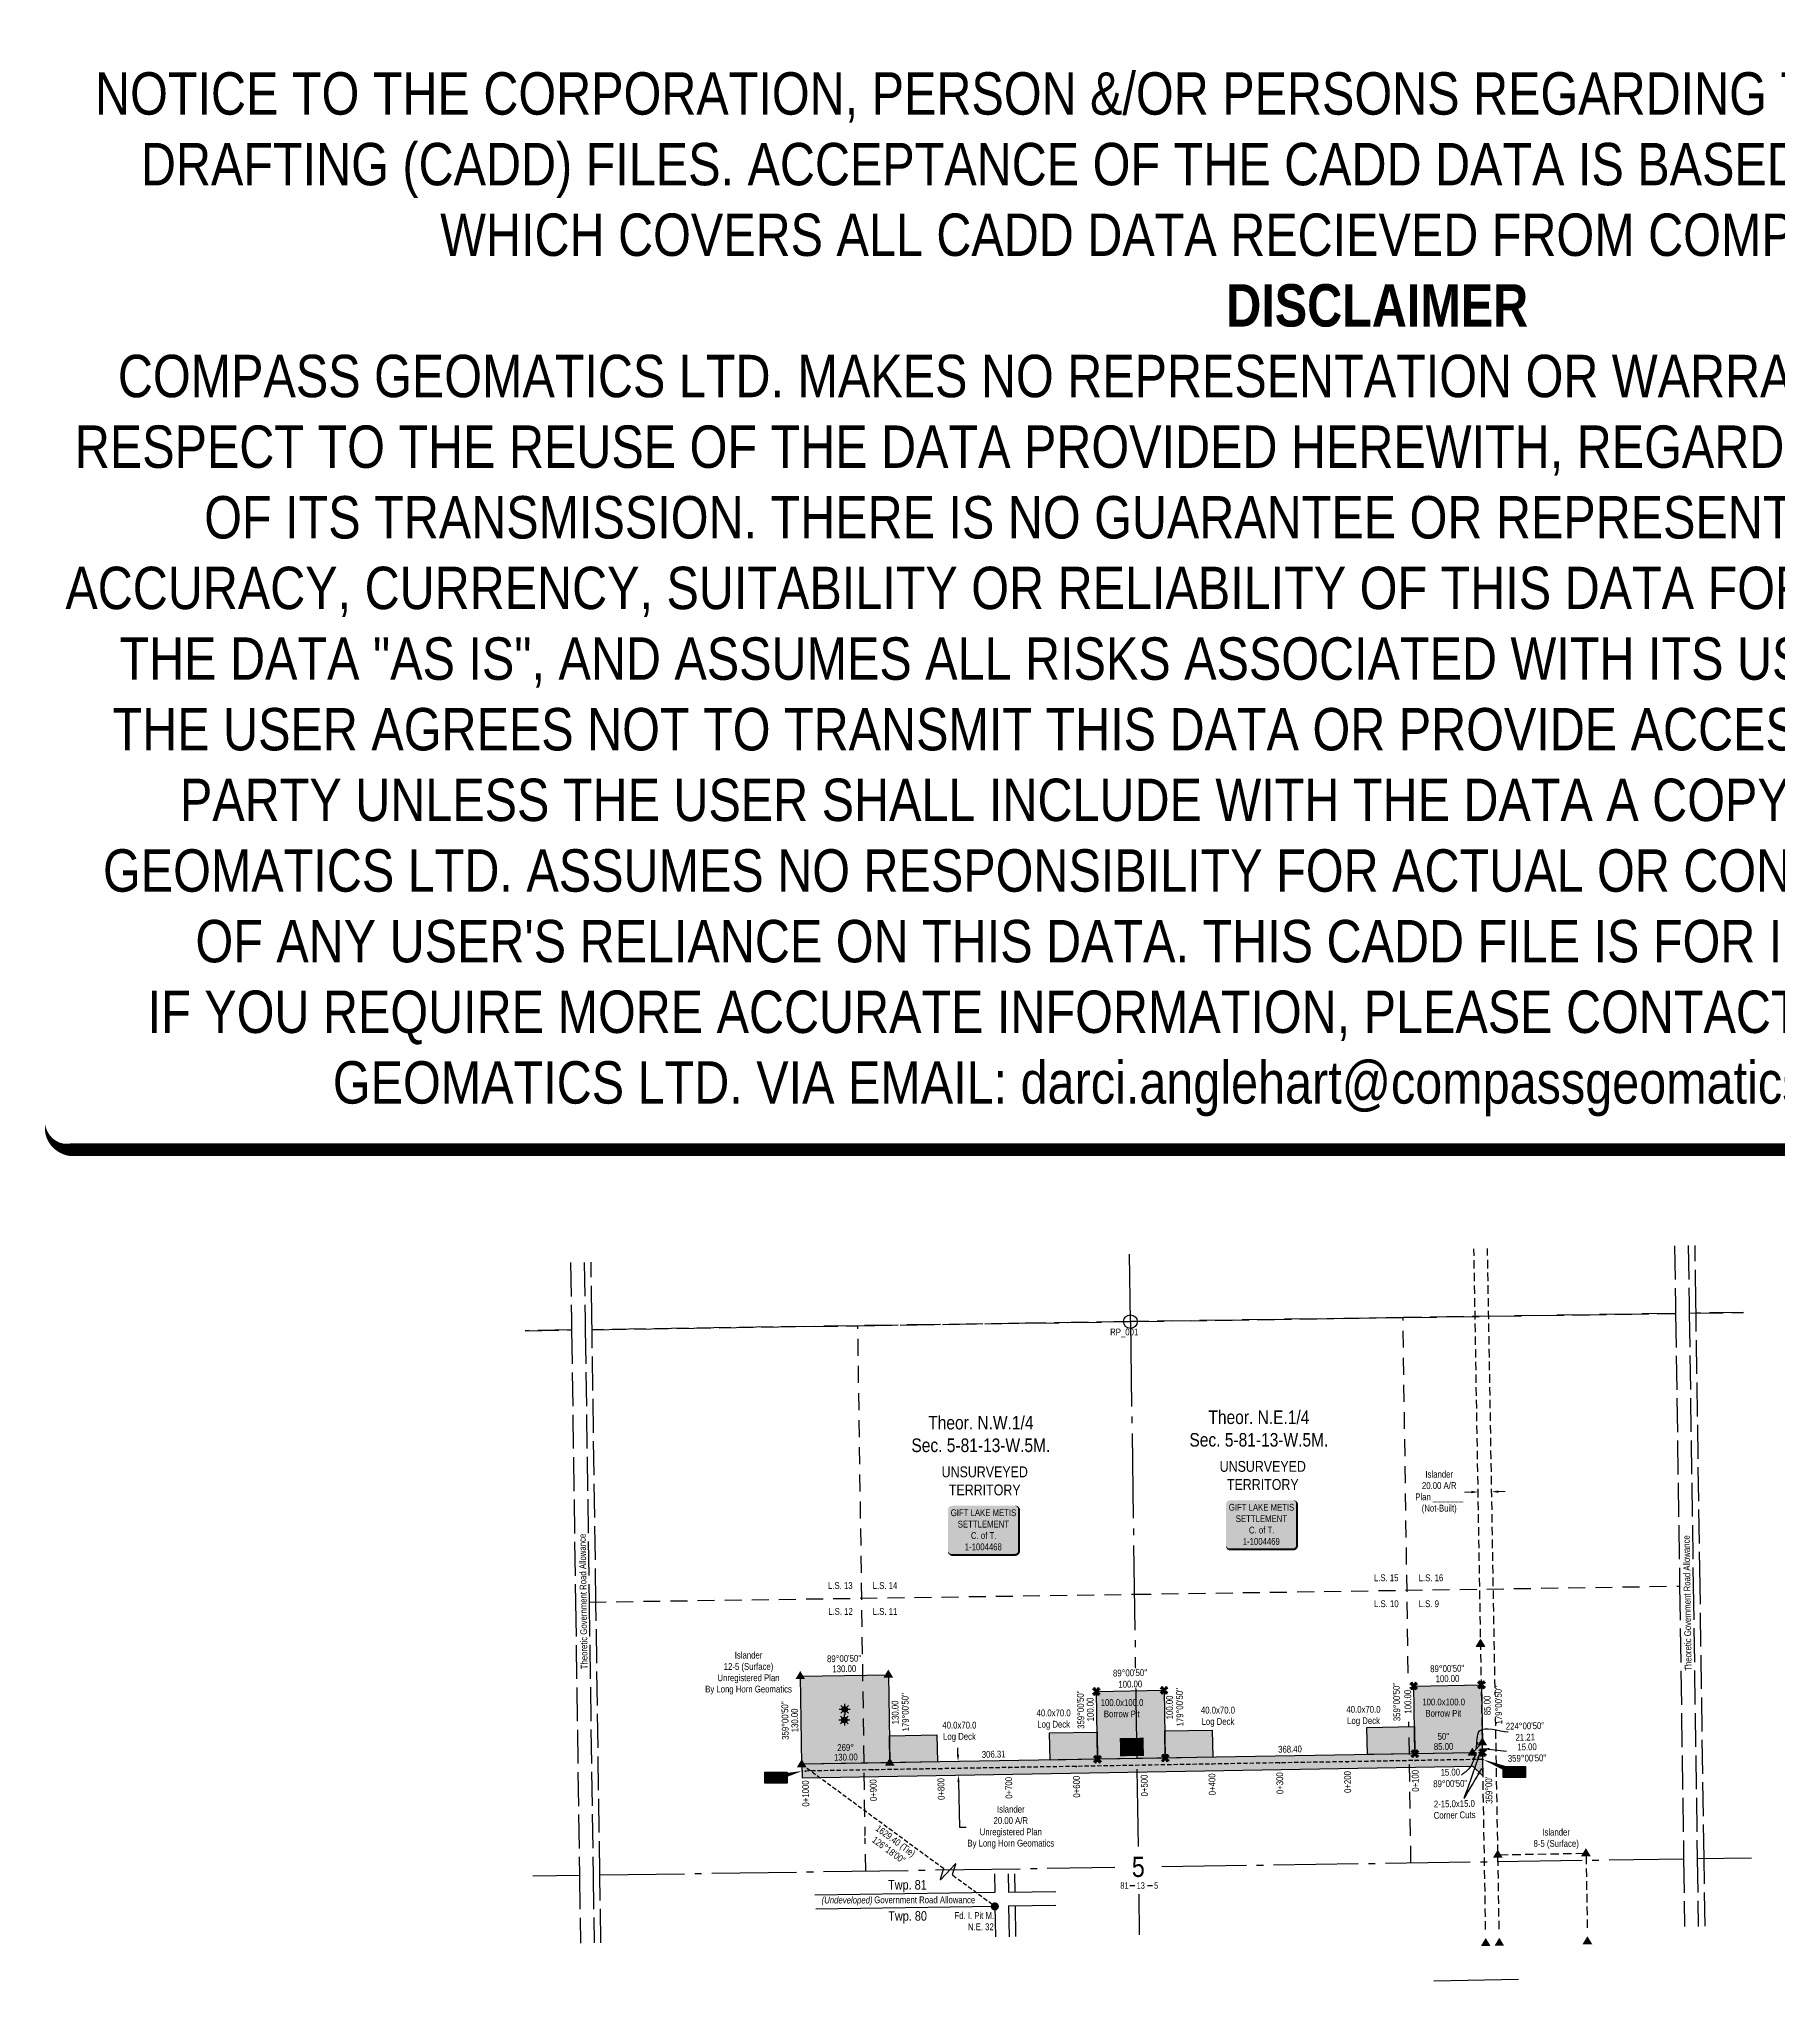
# Model space of a CAD drawing. Extents: x 560912 to 564860, y 6205546 to 6208411.
# Drawn here: x 560912 to 563477, y 6205546 to 6208411 of the extents above; entities that cross this region are included whole.
import ezdxf
from ezdxf.enums import TextEntityAlignment as Align

# ---------------------------------------------------------------- set-up
doc = ezdxf.new("R2010")
doc.units = 0
doc.header["$LTSCALE"] = 5
doc.header["$PDSIZE"] = 0.5
for name, pattern in [('foc-ACCESSROAD', [3.75, 2.5, -1.25]), ('foc-LSD', [8, 5, -3]), ('foc-QUARTERLINE', [33, 25, -3, 2, -3]), ('foc-TIELINE', [1.875, 1.25, -0.625]), ('foc-TRAV', [1.875, 1.25, -0.625]), ('foc-UNSURVEYED', [12.5, 10, -2.5])]:
    doc.linetypes.add(name, pattern=pattern)
doc.layers.get('Defpoints').update_dxf_attribs({"color": 9})
for name, color, linetype in [('10', 1, 'Continuous'), ('35', 37, 'Continuous'), ('9', 3, 'Continuous'), ('AS-OWNER', 7, 'Continuous'), ('C-AR', 13, 'foc-ACCESSROAD'), ('C-SYMBOL', 7, 'Continuous'), ('C-WS', 13, 'foc-ACCESSROAD'), ('C-WS-S', 13, 'Continuous'), ('D-TXT', 6, 'Continuous'), ('L-BD', 7, 'Continuous'), ('L-MON', 1, 'Continuous'), ('L-ROAD-T', 7, 'Continuous'), ('L-SEC', 7, 'Continuous'), ('L-SECLBL', 7, 'Continuous'), ('L-SECQ', 8, 'foc-QUARTERLINE'), ('L-SECTION-LSD', 7, 'foc-LSD'), ('L-TIE', 7, 'foc-TIELINE'), ('L-TIE-T', 7, 'Continuous'), ('L-UNS-T', 3, 'Continuous'), ('L-USEC', 7, 'foc-UNSURVEYED'), ('P-ELEVATION', 7, 'Continuous'), ('P-PROPOSED', 10, 'Continuous'), ('P-PROPOSED-H', 21, 'Continuous'), ('P-TEMP-H', 41, 'Continuous'), ('P-TEMP_LOG DECK', 46, 'Continuous'), ('P-TRAV', 4, 'foc-TRAV'), ('T-TIE', 201, 'foc-TIELINE')]:
    doc.layers.add(name, color=color, linetype=linetype)
for name, color, linetype, lineweight in [('C-AR-T', 13, 'Continuous', 9), ('C-WS-T', 13, 'Continuous', 9), ('P-TEMP-T', 46, 'Continuous', 18), ('T-TEXT', 48, 'Continuous', 18), ('T-TIE-T', 201, 'Continuous', 18)]:
    doc.layers.add(name, color=color, linetype=linetype, lineweight=lineweight)
doc.layers.add('DISCLAIMER', color=7, linetype='Continuous', plot=False)
doc.styles.add('100L', font='ARIALN.TTF', dxfattribs={"height": 11})
doc.styles.add('175L', font='ARIALN.TTF', dxfattribs={"height": 20})
doc.styles.add('80', font='ARIALN.TTF', dxfattribs={"height": 10})
doc.styles.add('80CG', font='ARIALN.TTF', dxfattribs={"height": 10})
doc.styles.add('80L', font='ARIALN.TTF', dxfattribs={"height": 10})
doc.styles.add('80LS', font='ARIALNI.TTF', dxfattribs={"height": 10})
doc.styles.add('Legend', font='ARIALN.TTF')
doc.styles.add('SIMPLEX', font='ARIALN.TTF')
doc.dimstyles.new('Compass 5 000', dxfattribs={"dimscale": 5, "dimtxt": 9, "dimasz": 2, "dimexe": 0.2, "dimexo": 0.0625, "dimgap": 0.5, "dimtad": 0, "dimtih": 1, "dimtoh": 1, "dimzin": 0, "dimdsep": 46, "dimtxsty": '80CG', "dimcen": 0.1, "dimse1": 1, "dimse2": 1, "dimclrd": 256, "dimclrt": 256, "dimaunit": 1, "dimadec": 4, "dimazin": 0, "dimtfac": 0.06, "dimtofl": 0, "dimtmove": 0, "dimatfit": 1, "dimfxl": 0.2, "dimtolj": 1, "dimtzin": 0, "dimlwd": -1, "dimarcsym": 0})

# ---------------------------------------------------------------- blocks, each defined once
blk = doc.blocks.new('L-SECLBL')
at = {"layer": '9', "color": 7}
for p, q in [((-5.1, -27.8), (-12.3, -27.8)), ((20.7, -27.8), (13.5, -27.8))]:
    blk.add_line(p, q, dxfattribs=at)
at = {"layer": '10', "color": 2, "style": 'SIMPLEX'}
blk.add_attdef('SEC', text='', height=30, dxfattribs=at).set_placement((0, 0), align=Align.MIDDLE)
at = {"layer": '10', "color": 5, "style": '80L'}
blk.add_attdef('TWP', text='', height=9.5, dxfattribs=at).set_placement((-14.4, -27.4), align=Align.MIDDLE_RIGHT)
blk.add_attdef('RGE', text='', height=9.5, dxfattribs=at).set_placement((3.6, -27.4), align=Align.MIDDLE_CENTER)
blk.add_attdef('MER', text='', height=9.5, dxfattribs=at).set_placement((23.2, -27.4), align=Align.MIDDLE_LEFT)
blk = doc.blocks.new('GAS')
h = blk.add_hatch(color=255)
h.dxf.hatch_style = 1
edge = h.paths.add_edge_path()
edge.add_arc((0, 0), 0.9, 0, 360)
for p, q in [((-0.81, 0), (-1.62, 0)), ((-0.57, 0.57), (-1.14, 1.14)), ((0, 0.81), (0, 1.62)), ((0.57, 0.57), (1.14, 1.14)), ((1.62, 0), (0.81, 0)), ((-0.57, -0.57), (-1.14, -1.14)), ((0, -0.81), (0, -1.62)), ((1.14, -1.14), (0.57, -0.57))]:
    blk.add_line(p, q)
blk.add_circle((0, 0), 0.8)
blk = doc.blocks.new('*D454')
at = {"layer": 'C-WS-S', "transparency": 16777216}
for p, q in [((562267.5, 6205879.8), (562267.3, 6205889.8)), ((562268.3, 6205839.8), (562269.6, 6205772.9)), ((562269.6, 6205772.9), (562279.6, 6205772.9))]:
    blk.add_line(p, q, dxfattribs=at)
for points in [[(562269.1, 6205879.8), (562265.8, 6205879.8), (562267.7, 6205869.8)], [(562269.9, 6205839.9), (562266.6, 6205839.8), (562268.1, 6205849.8)]]:
    blk.add_solid(points, dxfattribs=at)
at = {"layer": 'Defpoints', "color": 0, "transparency": 16777216}
for p in [(562292.6, 6205870.3), (562268.1, 6205849.8), (562293, 6205850.3)]:
    blk.add_point(p, dxfattribs=at)
at = {"layer": 'C-WS-S', "transparency": 16777216, "insert": (562345.4, 6205772.9), "char_height": 10, "attachment_point": 5, "style": '80CG'}
blk.add_mtext('\\A1;Islander\\P20.00 A/R\\PUnregistered Plan \\PBy Long Horn Geomatics', dxfattribs=at)
blk = doc.blocks.new('*U467')
h = blk.add_hatch(color=255)
edge = h.paths.add_edge_path()
edge.add_line((-46.5, -37), (46.5, -37))
edge.add_arc((46.5, -31), 6, 270, 360)
edge.add_line((52.5, -31), (52.5, 29.5))
edge.add_arc((46.5, 29.5), 6, 0, 90)
edge.add_line((46.5, 35.5), (-46.5, 35.5))
edge.add_arc((-46.5, 29.5), 6, 90, 180)
edge.add_line((-52.5, 29.5), (-52.5, -31))
edge.add_arc((-46.5, -31), 6, 180, 270)
at = {"color": 14, "flags": 128}
blk.add_lwpolyline([(-46.5, -37, 3, 3, 0), (46.5, -37, 3, 3, 0.414214), (52.5, -31, 3, 3, 0), (52.5, 29.5, 3, 0, 0.414214), (46.5, 35.5, 0, 0, 0), (-46.5, 35.5, 0, 0, 0.414214), (-52.5, 29.5, 0, 0, 0), (-52.5, -31, 0, 3, 0.414214)], format="xyseb", close=True, dxfattribs=at)
at = {"color": 14, "style": '80'}
blk.add_attdef('ENTER_TEXT_001', (-26.8, -4.9), '', height=10, dxfattribs=at)
blk = doc.blocks.new('TRIA')
blk.add_hatch(color=255).paths.add_polyline_path([(-0.04, 1.52), (-1.47, -0.87), (1.39, -0.87)])
blk = doc.blocks.new('TRIAA')
blk.add_blockref('TRIA', (0, 0))
blk = doc.blocks.new('TRIB')
at = {"color": 1}
blk.add_lwpolyline([(-1.12, -0.67), (-0.04, 1.13), (1.04, -0.67)], close=True, dxfattribs=at)
blk = doc.blocks.new('TRIBB')
blk.add_blockref('TRIB', (0, 0))
blk = doc.blocks.new('TRICC')
for name in ['TRIAA', 'TRIBB']:
    blk.add_blockref(name, (0, 0))
blk = doc.blocks.new('plspike')
blk.add_blockref('TRICC', (0, 0))
blk = doc.blocks.new('STRIA')
blk.add_hatch(color=255).paths.add_polyline_path([(-0.04, 1.52), (-1.47, -0.87), (1.39, -0.87)])
blk = doc.blocks.new('STRIAA')
blk.add_blockref('STRIA', (0, 0))
blk = doc.blocks.new('STRIB')
at = {"color": 1}
blk.add_solid([(-1.12, -0.67), (-0.04, 1.13), (1.04, -0.67)], dxfattribs=at)
blk = doc.blocks.new('STRIBB')
blk.add_blockref('STRIB', (0, 0))
blk = doc.blocks.new('STRICC')
for name in ['STRIAA', 'STRIBB']:
    blk.add_blockref(name, (0, 0))
blk = doc.blocks.new('fdspike')
blk.add_blockref('STRICC', (0, 0))
blk = doc.blocks.new('*U470')
h = blk.add_hatch(color=111)
h.dxf.hatch_style = 1
h.paths.add_polyline_path([(-16.5, 8), (16.5, 8), (16.5, -8), (-16.5, -8)])
blk.add_lwpolyline([(16.5, -8), (-16.5, -8), (-16.5, 8), (16.5, 8)], close=True)
at = {"layer": 'P-ELEVATION', "color": 7, "flags": 128}
blk.add_lwpolyline([(0, 0, 10, 0, 0), (38.5, 9.7, 0, 0, 0)], format="xyseb", dxfattribs=at)
at = {"layer": 'P-ELEVATION', "style": 'Legend'}
blk.add_attdef('NUMBER', text='', height=10, dxfattribs=at).set_placement((0, 0), align=Align.MIDDLE_CENTER)
blk = doc.blocks.new('*U471')
h = blk.add_hatch(color=111)
h.dxf.hatch_style = 1
h.paths.add_polyline_path([(-16.5, 8), (16.5, 8), (16.5, -8), (-16.5, -8)])
blk.add_lwpolyline([(16.5, -8), (-16.5, -8), (-16.5, 8), (16.5, 8)], close=True)
at = {"layer": 'P-ELEVATION', "color": 7, "flags": 128}
blk.add_lwpolyline([(0, 0, 10, 0, 0), (-46.8, 18.6, 0, 0, 0)], format="xyseb", dxfattribs=at)
at = {"layer": 'P-ELEVATION', "style": 'Legend'}
blk.add_attdef('NUMBER', text='', height=10, dxfattribs=at).set_placement((0, 0), align=Align.MIDDLE_CENTER)
blk = doc.blocks.new('*D472')
at = {"layer": 'C-AR-T', "transparency": 16777216}
for p, q in [((563024.8, 6206267.2), (563014.8, 6206267)), ((563064.7, 6206267.9), (563074.7, 6206268.1))]:
    blk.add_line(p, q, dxfattribs=at)
for points in [[(563024.7, 6206268.9), (563024.8, 6206265.5), (563034.8, 6206267.4)], [(563064.7, 6206269.6), (563064.8, 6206266.2), (563054.7, 6206267.7)]]:
    blk.add_solid(points, dxfattribs=at)
at = {"layer": 'Defpoints', "color": 0, "transparency": 16777216}
for p in [(563034.7, 6206272), (563054.7, 6206272.3), (563034.8, 6206267.4)]:
    blk.add_point(p, dxfattribs=at)
at = {"layer": 'C-AR-T', "transparency": 16777216, "insert": (562977.3, 6206267), "char_height": 10, "attachment_point": 5, "style": '80CG'}
blk.add_mtext('\\A1;Islander\\P20.00 A/R\\PPlan _______^J(Not-Built)', dxfattribs=at)
blk = doc.blocks.new('TEMP')
h = blk.add_hatch(color=255)
h.dxf.hatch_style = 1
h.paths.add_polyline_path([(0, 0.25), (-0.67, 1.15), (-0.67, 0.67), (-1.15, 0.67), (-0.25, 0), (-1.15, -0.67), (-0.67, -0.67), (-0.67, -1.15), (0, -0.25), (0.67, -1.15), (0.67, -0.67), (1.15, -0.67), (0.25, 0), (1.15, 0.67), (0.67, 0.67), (0.67, 1.15)])
h.paths.add_polyline_path([(0.57, 0.85), (0.57, 0.57), (0.85, 0.57), (0.08, 0), (0.85, -0.57), (0.57, -0.57), (0.57, -0.85), (0, -0.08), (-0.57, -0.85), (-0.57, -0.57), (-0.85, -0.57), (-0.08, 0), (-0.85, 0.57), (-0.57, 0.57), (-0.57, 0.85), (0, 0.08)], flags=16)
h = blk.add_hatch(color=1)
h.dxf.hatch_style = 1
h.paths.add_polyline_path([(0, 0.08), (-0.57, 0.85), (-0.57, 0.57), (-0.85, 0.57), (-0.08, 0), (-0.85, -0.57), (-0.57, -0.57), (-0.57, -0.85), (0, -0.08), (0.57, -0.85), (0.57, -0.57), (0.85, -0.57), (0.08, 0), (0.85, 0.57), (0.57, 0.57), (0.57, 0.85)])
at = {"color": 1}
for p, q in [((-0.08, 0), (0.08, 0)), ((0, 0.08), (0, -0.08))]:
    blk.add_line(p, q, dxfattribs=at)
at = {"color": 255, "flags": 128}
blk.add_lwpolyline([(-0.25, 0), (-1.15, 0.67), (-0.67, 0.67), (-0.67, 1.15), (0, 0.25), (0.67, 1.15), (0.67, 0.67), (1.15, 0.67), (0.25, 0), (1.15, -0.67), (0.67, -0.67), (0.67, -1.15), (0, -0.25), (-0.67, -1.15), (-0.67, -0.67), (-1.15, -0.67)], close=True, dxfattribs=at)
at = {"color": 1, "flags": 128}
blk.add_lwpolyline([(-0.08, 0), (-0.85, 0.57), (-0.57, 0.57), (-0.57, 0.85), (0, 0.08), (0.57, 0.85), (0.57, 0.57), (0.85, 0.57), (0.08, 0), (0.85, -0.57), (0.57, -0.57), (0.57, -0.85), (0, -0.08), (-0.57, -0.85), (-0.57, -0.57), (-0.85, -0.57)], close=True, dxfattribs=at)
blk = doc.blocks.new('linebrk')
blk.add_lwpolyline([(0, 0.00175, -0.346152), (-0.00019, 0.0015), (-0.00314, 0.00055, 0.772575), (-0.00312, 0.00036), (0.00312, -0.00036, -0.772575), (0.00314, -0.00055), (0.00019, -0.0015, 0.346152), (0, -0.00175)], format="xyb")
blk = doc.blocks.new('fdia')
at = {"color": 255, "const_width": 1}
blk.add_lwpolyline([(-0.5, 0, 1), (0.5, 0, 1)], format="xyb", close=True, dxfattribs=at)
blk = doc.blocks.new('Fdiaa')
blk.add_blockref('fdia', (0, 0))
blk = doc.blocks.new('fdib')
at = {"color": 1, "const_width": 1.6}
blk.add_lwpolyline([(-0.4, 0, 1), (0.4, 0, 1)], format="xyb", close=True, dxfattribs=at)
at = {"color": 1}
blk.add_circle((0, 0), 0.8, dxfattribs=at)
blk = doc.blocks.new('Fdibb')
blk.add_blockref('fdib', (0, 0))
blk = doc.blocks.new('fdicc')
for name in ['Fdibb', 'Fdiaa']:
    blk.add_blockref(name, (0, 0))
blk = doc.blocks.new('FDI')
blk.add_blockref('fdicc', (0, 0))
blk = doc.blocks.new('Disclaimer_Legal')
at = {"layer": 'DISCLAIMER', "color": 254, "flags": 128}
blk.add_lwpolyline([(-3612.9, -1104.6, 37.5, 37.5, 0), (4096.1, -1104.6, 37.5, 37.5, 0.414214), (4171.1, -1029.6, 37.5, 37.5, 0), (4171.1, 2078.7, 37.5, 0, 0.414214), (4096.1, 2153.7, 0, 0, 0), (-3612.9, 2153.7, 0, 0, 0.414214), (-3687.9, 2078.7, 0, 0, 0), (-3687.9, -1029.6, 0, 37.5, 0.414214)], format="xyseb", close=True, dxfattribs=at)
at = {"layer": 'DISCLAIMER', "color": 254, "insert": (241.6, 533.9), "char_height": 125, "width": 7717.568, "attachment_point": 5, "style": '80'}
blk.add_mtext('NOTICE TO THE CORPORATION, PERSON &/OR PERSONS REGARDING THIS COMPUTER AIDED DESIGN AND DRAFTING (CADD) FILES. ACCEPTANCE OF THE CADD DATA IS BASED ON THE FOLLOWING DISCLAIMER WHICH COVERS ALL CADD DATA RECIEVED FROM COMPASS GEOMATICS LTD.\\P{\\fArial Narrow|b1|i0|c0|p34;DISCLAIMER}\\PCOMPASS GEOMATICS LTD. MAKES NO REPRESENTATION OR WARRANTIES, EXPRESS OR IMPLIED, WITH RESPECT TO THE REUSE OF THE DATA PROVIDED HEREWITH, REGARDLESS OF ITS FORMAT OR THE MEANS OF ITS TRANSMISSION. THERE IS NO GUARANTEE OR REPRESENTATION TO THE USER AS TO THE ACCURACY, CURRENCY, SUITABILITY OR RELIABILITY OF THIS DATA FOR ANY PURPOSE. THE USER ACCEPTS THE DATA "AS IS", AND ASSUMES ALL RISKS ASSOCIATED WITH ITS USE. BY ACCEPTANCE OF THIS DATA, THE USER AGREES NOT TO TRANSMIT THIS DATA OR PROVIDE ACCESS OR ANY PART OF IT TO ANOTHER PARTY UNLESS THE USER SHALL INCLUDE WITH THE DATA A COPY OF THIS DISCLAIMER. COMPASS GEOMATICS LTD. ASSUMES NO RESPONSIBILITY FOR ACTUAL OR CONSEQUENTIAL DAMAGE AS A RESULT OF ANY USER\'S RELIANCE ON THIS DATA. THIS CADD FILE IS FOR ILLUSTRATION PURPOSES ONLY.\\PIF YOU REQUIRE MORE ACCURATE INFORMATION, PLEASE CONTACT DARCI ANGLEHART AT COMPASS GEOMATICS LTD. VIA EMAIL: darci.anglehart@compassgeomatics.ca OR CELL: 506-961-7292', dxfattribs=at)

msp = doc.modelspace()

# ---------------------------------------------------------------- hatches: boundary and pattern name
at = {"layer": 'P-PROPOSED-H'}
h = msp.add_hatch(color=256, dxfattribs=at)
h.dxf.hatch_style = 1
h.paths.add_polyline_path([(562164.923, 6205997.84), (562167.159, 6205867.919), (562037.238, 6205865.683), (562035.002, 6205995.604)])
h = msp.add_hatch(color=256, dxfattribs=at)
h.dxf.hatch_style = 1
h.paths.add_polyline_path([(562037.582, 6205845.695), (563026.687, 6205862.72), (563041.935, 6205847.987), (563041.078, 6205897.955), (563026.347, 6205882.708), (562037.238, 6205865.683)])
at = {"layer": 'P-TEMP-H'}
h = msp.add_hatch(color=256, dxfattribs=at)
h.dxf.hatch_style = 1
h.paths.add_polyline_path([(562473.283, 6205873.188), (562471.563, 6205973.128), (562571.502, 6205974.848), (562573.222, 6205874.909)])
h = msp.add_hatch(color=256, dxfattribs=at)
h.dxf.hatch_style = 1
h.paths.add_polyline_path([(563041.078, 6205897.955), (563026.347, 6205882.708), (562941.399, 6205881.246), (562939.679, 6205981.185), (563039.618, 6205982.905), (563041.08, 6205897.957)])
h = msp.add_hatch(color=256, dxfattribs=at)
h.dxf.hatch_style = 1
h.paths.add_polyline_path([(562237.117, 6205869.123), (562167.159, 6205867.919), (562166.471, 6205907.895), (562236.429, 6205909.099)])
h = msp.add_hatch(color=256, dxfattribs=at)
h.dxf.hatch_style = 1
h.paths.add_polyline_path([(562473.283, 6205873.188), (562403.326, 6205871.984), (562402.638, 6205911.96), (562472.595, 6205913.164)])
h = msp.add_hatch(color=256, dxfattribs=at)
h.dxf.hatch_style = 1
h.paths.add_polyline_path([(562643.18, 6205876.113), (562573.222, 6205874.909), (562572.534, 6205914.884), (562642.492, 6205916.088)])
h = msp.add_hatch(color=256, dxfattribs=at)
h.dxf.hatch_style = 1
h.paths.add_polyline_path([(562941.399, 6205881.246), (562871.441, 6205880.042), (562870.753, 6205920.017), (562940.711, 6205921.221)])

# ---------------------------------------------------------------- linework, layer by layer
at = {"layer": '35', "color": 3}
msp.add_circle((562521.851, 6206518.606), 9.995, dxfattribs=at)
at = {"layer": 'C-AR', "flags": 128}
for points in [[(563045.828, 6205622.007), (563028.545, 6206626.067)], [(563065.801, 6205622.307), (563048.574, 6206626.373)]]:
    msp.add_lwpolyline(points, dxfattribs=at)
at = {"layer": 'C-WS', "flags": 128}
msp.add_lwpolyline([(563065.801, 6205622.307), (563063.917, 6205732.302), (563193.856, 6205734.555), (563195.769, 6205624.26)], dxfattribs=at)
at = {"layer": 'Defpoints'}
msp.add_line((563046.155, 6205602.034), (563046.171, 6205602.034), dxfattribs=at)
at = {"layer": 'L-BD'}
msp.add_line((563094.458, 6205548.472), (562969.233, 6205545.87), dxfattribs=at)
at = {"layer": 'L-SEC'}
for p, q in [((562321.678, 6205676.629), (562056.327, 6205672.661)), ((562341.783, 6205676.93), (562411.877, 6205677.978)), ((562058.027, 6205652.577), (562321.974, 6205656.524)), ((562342.079, 6205656.824), (562411.877, 6205657.868))]:
    msp.add_line(p, q, dxfattribs=at)
at = {"layer": 'L-SECQ'}
for p, q in [((562521.851, 6206518.606), (562520.405, 6206618.305)), ((562521.851, 6206518.606), (562533.057, 6205744.309)), ((562568.037, 6205714.843), (563337.827, 6205726.36)), ((563357.932, 6205726.656), (563437.77, 6205727.846)), ((561710.182, 6205701.902), (561640.382, 6205700.858)), ((561739.286, 6205702.443), (562498.795, 6205713.807)), ((562534.069, 6205674.349), (562534.938, 6205614.329))]:
    msp.add_line(p, q, dxfattribs=at)
at = {"layer": 'L-SECTION-LSD'}
for p, q in [((562131.357, 6205708.309), (562119.778, 6206512.581)), ((562935.659, 6205720.343), (562923.919, 6206524.625)), ((562527.671, 6206116.467), (563331.909, 6206128.502)), ((561723.47, 6206104.951), (562527.671, 6206116.467))]:
    msp.add_line(p, q, dxfattribs=at)
at = {"layer": 'L-TIE'}
for p, q in [((562037.238, 6205865.683), (562245.943, 6205712.374)), ((562260.016, 6205702.036), (562322.083, 6205656.444))]:
    msp.add_line(p, q, dxfattribs=at)
at = {"layer": 'L-USEC'}
for p, q in [((563355.938, 6206545.24), (563354.676, 6206631.048)), ((561696.187, 6206605.715), (561697.396, 6206521.178)), ((561716.295, 6206606.023), (561717.505, 6206521.466)), ((561727.554, 6206521.61), (561726.344, 6206606.176)), ((563325.988, 6206530.644), (562923.919, 6206524.625)), ((562923.919, 6206524.625), (563325.988, 6206530.644)), ((563325.988, 6206530.644), (563331.909, 6206128.502)), ((563346.093, 6206530.94), (563352.014, 6206128.798)), ((563356.146, 6206531.097), (563355.938, 6206545.24)), ((563425.931, 6206532.141), (563356.146, 6206531.097)), ((563362.066, 6206128.955), (563356.146, 6206531.097)), ((561697.61, 6206506.27), (561628.861, 6206505.241)), ((561628.861, 6206505.241), (561697.61, 6206506.27)), ((561697.396, 6206521.178), (561697.61, 6206506.27)), ((561697.61, 6206506.27), (561703.368, 6206104.131)), ((561717.505, 6206521.466), (561717.719, 6206506.558)), ((561717.719, 6206506.558), (561723.477, 6206104.419)), ((561727.768, 6206506.722), (561727.554, 6206521.61)), ((562119.778, 6206512.581), (561727.768, 6206506.722)), ((561727.768, 6206506.722), (562119.778, 6206512.581)), ((561733.527, 6206104.584), (561727.768, 6206506.722)), ((562366.84, 6206516.274), (562119.778, 6206512.581)), ((562119.778, 6206512.581), (562366.84, 6206516.274)), ((562521.851, 6206518.606), (562366.84, 6206516.274)), ((562366.84, 6206516.274), (562521.851, 6206518.606)), ((562923.919, 6206524.625), (562521.851, 6206518.606)), ((562521.851, 6206518.606), (562923.919, 6206524.625)), ((563331.909, 6206128.502), (563337.827, 6205726.36)), ((563352.014, 6206128.798), (563357.932, 6205726.656)), ((563367.985, 6205726.811), (563362.066, 6206128.955)), ((561703.368, 6206104.131), (561709.128, 6205701.992)), ((561723.477, 6206104.419), (561729.237, 6205702.28)), ((561739.286, 6205702.443), (561733.527, 6206104.584)), ((563337.827, 6205726.36), (563339.298, 6205626.417)), ((563357.932, 6205726.656), (563359.404, 6205626.719)), ((563369.456, 6205626.87), (563367.985, 6205726.811)), ((561709.128, 6205701.992), (561710.561, 6205601.941)), ((561729.237, 6205702.28), (561730.67, 6205602.243)), ((561740.718, 6205602.394), (561739.286, 6205702.443)), ((562321.276, 6205703.936), (562321.678, 6205676.629)), ((562341.381, 6205704.232), (562341.783, 6205676.93)), ((562351.834, 6205677.081), (562351.433, 6205704.38)), ((562321.974, 6205656.524), (562322.652, 6205611.139)), ((562342.079, 6205656.824), (562342.757, 6205611.441)), ((562352.81, 6205611.592), (562352.131, 6205656.975))]:
    msp.add_line(p, q, dxfattribs=at)
for points in [[(563324.518, 6206630.588), (563325.78, 6206544.797), (563325.988, 6206530.644)], [(563344.623, 6206630.895), (563345.885, 6206545.093), (563346.093, 6206530.946), (563425.931, 6206532.141)]]:
    msp.add_lwpolyline(points, dxfattribs=at)
at = {"layer": 'P-PROPOSED'}
for points in [[(562164.923, 6205997.84), (562167.159, 6205867.919), (562037.238, 6205865.683), (562035.002, 6205995.604)], [(562037.582, 6205845.695), (563026.687, 6205862.72), (563041.935, 6205847.987), (563041.078, 6205897.955), (563026.347, 6205882.708), (562037.238, 6205865.683)]]:
    msp.add_lwpolyline(points, close=True, dxfattribs=at)
at = {"layer": 'P-TEMP_LOG DECK', "flags": 128}
for points in [[(562473.283, 6205873.188), (562471.563, 6205973.128), (562571.502, 6205974.848), (562573.222, 6205874.909)], [(563041.078, 6205897.955), (563026.347, 6205882.708), (562941.399, 6205881.246), (562939.679, 6205981.185), (563039.618, 6205982.905), (563041.08, 6205897.957)], [(562237.117, 6205869.123), (562167.159, 6205867.919), (562166.471, 6205907.895), (562236.429, 6205909.099)], [(562473.283, 6205873.188), (562403.326, 6205871.984), (562402.638, 6205911.96), (562472.595, 6205913.164)], [(562643.18, 6205876.113), (562573.222, 6205874.909), (562572.534, 6205914.884), (562642.492, 6205916.088)], [(562941.399, 6205881.246), (562871.441, 6205880.042), (562870.753, 6205920.017), (562940.711, 6205921.221)]]:
    msp.add_lwpolyline(points, close=True, dxfattribs=at)
at = {"layer": 'P-TRAV', "color": 4}
msp.add_line((563041.335, 6205882.966), (563026.347, 6205882.708), dxfattribs=at)
at = {"layer": 'T-TIE'}
for p, q in [((562741.671, 6205868.811), (562741.706, 6205866.812)), ((562841.611, 6205870.531), (562841.645, 6205868.532)), ((562941.55, 6205872.251), (562941.584, 6205870.252)), ((563041.489, 6205873.971), (563041.524, 6205871.973)), ((562037.393, 6205856.688), (562037.427, 6205854.69)), ((562042.096, 6205856.769), (562042.131, 6205854.771)), ((562142.036, 6205858.49), (562142.07, 6205856.491)), ((562241.975, 6205860.21), (562242.009, 6205858.211)), ((562341.914, 6205861.93), (562341.949, 6205859.931)), ((562441.854, 6205863.65), (562441.888, 6205861.651)), ((562541.793, 6205865.37), (562541.827, 6205863.372)), ((562641.732, 6205867.091), (562641.766, 6205865.092))]:
    msp.add_line(p, q, dxfattribs=at)
at = {"layer": 'T-TIE', "flags": 128}
msp.add_lwpolyline([(563041.506, 6205872.972), (562037.41, 6205855.689)], dxfattribs=at)

# ---------------------------------------------------------------- block references
at = {"layer": 'AS-OWNER'}
ref = msp.add_blockref('*U467', (562305.164, 6206211.588), dxfattribs=dict(at, xscale=0.9990974636864284, yscale=0.9990974636864284, zscale=0.9990974636864284))
ref.add_attrib('ENTER_TEXT_001', 'GIFT LAKE METIS', (562256.803, 6206231.764), dxfattribs={"layer": '0', "color": 14, "height": 9.99097, "style": '80'})
ref.add_attrib('ENTER_TEXT_002', 'SETTLEMENT', (562267.176, 6206214.935), dxfattribs={"layer": '0', "color": 14, "height": 9.991, "style": '80'})
ref.add_attrib('ENTER_TEXT_003', 'C. of T.', (562286.616, 6206198.107), dxfattribs={"layer": '0', "color": 14, "height": 9.991, "style": '80'})
ref.add_attrib('ENTER_TEXT_004', '1-1004468', (562277.443, 6206181.414), dxfattribs={"layer": '0', "color": 14, "height": 9.991, "style": '80'})
ref = msp.add_blockref('*U467', (562715.251, 6206219.621), dxfattribs=dict(at, xscale=0.9990974636864284, yscale=0.9990974636864284, zscale=0.9990974636864284))
ref.add_attrib('ENTER_TEXT_001', 'GIFT LAKE METIS', (562666.891, 6206239.797), dxfattribs={"layer": '0', "color": 14, "height": 9.99097, "style": '80'})
ref.add_attrib('ENTER_TEXT_002', 'SETTLEMENT', (562677.263, 6206222.968), dxfattribs={"layer": '0', "color": 14, "height": 9.991, "style": '80'})
ref.add_attrib('ENTER_TEXT_003', 'C. of T.', (562696.704, 6206206.14), dxfattribs={"layer": '0', "color": 14, "height": 9.991, "style": '80'})
ref.add_attrib('ENTER_TEXT_004', '1-1004469', (562687.53, 6206189.447), dxfattribs={"layer": '0', "color": 14, "height": 9.991, "style": '80'})
at = {"layer": 'C-WS-S', "xscale": 4.997705, "yscale": 4.997705, "zscale": 4.997705}
for p in [(562100.382, 6205946.756), (562100.051, 6205930.912)]:
    msp.add_blockref('GAS', p, dxfattribs=at)
at = {"layer": 'Defpoints', "xscale": 5, "yscale": 5, "zscale": 5}
for name, p in [('plspike', (563038.407, 6206043.246)), ('fdspike', (563063.943, 6205732.283)), ('fdspike', (563193.869, 6205734.53))]:
    msp.add_blockref(name, p, dxfattribs=at)
at = {"layer": 'DISCLAIMER', "color": 4, "xscale": 0.5, "yscale": 0.5, "zscale": 0.5}
msp.add_blockref('Disclaimer_Legal', (562765.067, 6207324.38), dxfattribs=at)
at = {"layer": 'L-BD', "color": 5, "xscale": 0.999541, "yscale": 0.999541, "zscale": 0.999541}
for name, p, values in [('*U471', (563088.264, 6205854.34), {'NUMBER': '0+000'}), ('*U470', (561998.979, 6205846.033), {'NUMBER': '1+005'})]:
    msp.add_blockref(name, p, dxfattribs=at).add_auto_attribs(values)
at = {"layer": 'L-MON'}
for name, p, xscale, yscale, zscale in [('fdspike', (562035.016, 6205995.643), 5, 5, 5), ('fdspike', (562164.942, 6205997.865), 5, 5, 5), ('TEMP', (562471.563, 6205973.128), 4.997705, 4.997705, 4.997705), ('TEMP', (562571.502, 6205974.848), 4.997705, 4.997705, 4.997705), ('fdspike', (563041.084, 6205898.011), 5, 5, 5), ('fdspike', (562037.238, 6205865.683), 5, 5, 5), ('fdspike', (562167.193, 6205867.941), 5, 5, 5), ('TEMP', (562473.283, 6205873.188), 4.997705, 4.997705, 4.997705), ('TEMP', (562573.222, 6205874.909), 4.997705, 4.997705, 4.997705), ('TEMP', (562941.399, 6205881.246), 4.997705, 4.997705, 4.997705), ('fdspike', (563026.398, 6205882.73), 5, 5, 5), ('FDI', (562321.804, 6205656.065), 5, 5, 5), ('fdspike', (563196.109, 6205604.634), 5, 5, 5), ('fdspike', (563046.155, 6205602.034), 5, 5, 5), ('fdspike', (563066.151, 6205602.364), 5, 5, 5)]:
    msp.add_blockref(name, p, dxfattribs=dict(at, xscale=xscale, yscale=yscale, zscale=zscale))
at = {"layer": 'L-MON', "color": 4, "xscale": 5, "yscale": 5, "zscale": 5}
msp.add_blockref('TEMP', (563041.335, 6205882.966), dxfattribs=at)
at = {"layer": 'L-SECLBL', "xscale": 0.999541, "yscale": 0.999541, "zscale": 0.999541}
msp.add_blockref('L-SECLBL', (562533.491, 6205714.326), dxfattribs=at).add_auto_attribs({'SEC': '5', 'TWP': '81', 'RGE': '13', 'MER': '5'})
at = {"layer": 'L-TIE', "color": 4, "xscale": 4997.705, "yscale": 4997.705, "zscale": 4997.705, "rotation": 233.7000000011051}
msp.add_blockref('linebrk', (562252.979, 6205707.205), dxfattribs=at)

# ---------------------------------------------------------------- texts
at = {"layer": '35', "color": 3, "style": '80'}
msp.add_attdef('RP_001', (562491.994, 6206498.362), 'RP', height=9.9954, dxfattribs=at)
at = {"layer": 'C-SYMBOL', "color": 3, "char_height": 19.99082, "width": 366.55746, "attachment_point": 2, "style": '175L'}
for s, insert in [('Theor. N.E.1/4 \\PSec. 5-81-13-W.5M.', (562711.337, 6206387.606)), ('Theor. N.W.1/4 \\PSec. 5-81-13-W.5M.', (562301.249, 6206379.573))]:
    msp.add_mtext(s, dxfattribs=dict(at, insert=insert))
at = {"layer": 'C-WS-S', "insert": (561958.555, 6206000.153), "char_height": 9.99541, "width": 220.17856, "attachment_point": 5, "style": '80CG'}
msp.add_mtext('\\A1;Islander\\P12-5 (Surface) \\PUnregistered Plan \\PBy Long Horn Geomatics', dxfattribs=at)
at = {"layer": 'C-WS-T', "insert": (563116.156, 6205770.606), "char_height": 9.99541, "attachment_point": 1, "style": '80L'}
msp.add_mtext_dynamic_manual_height_columns('\\pi13.224;Islander \\P\\pi0.29359;8-5 (Surface)', width=66.2528, gutter_width=50, heights=[0], dxfattribs=at)
at = {"layer": 'D-TXT', "color": 3, "char_height": 13.9936, "attachment_point": 1, "style": '80L'}
for s, width, insert in [('Twp. 81', 54.22049, (562164.415, 6205694.933)), ('Twp. 80', 56.39784, (562164.688, 6205649.04))]:
    msp.add_mtext_dynamic_manual_height_columns(s, width=width, gutter_width=47.5, heights=[0], dxfattribs=dict(at, insert=insert))
at = {"layer": 'L-BD', "style": '80L'}
for s, height, rotation, p in [("89°00'50''", 9.9954, 0.9873, (562099.563, 6206021.709)), ('130.00', 9.9954, 0.9873, (562099.822, 6206006.718)), ("89°00'50''", 9.9954, 0.9861, (562989.218, 6206007.03)), ('100.00', 9.9954, 0.9861, (562989.476, 6205992.039)), ("359°00'50''", 9.99541, 90.9873, (562012.417, 6205930.235)), ('130.00', 9.9954, 90.9873, (562174.858, 6205942.258)), ("179°00'50''", 9.99541, 90.9873, (562189.849, 6205942.516)), ("359°00'50''", 9.99541, 90.9861, (562448.428, 6205946.384)), ('100.00', 9.9954, 90.9861, (562462.669, 6205946.629)), ('100.00', 9.9954, 90.9861, (562579.592, 6205949.641)), ("179°00'50''", 9.99541, 90.9861, (562594.583, 6205949.899)), ('130.00', 9.9954, 90.9873, (562026.659, 6205930.48)), ("50''", 9.9954, 0.9873, (562983.468, 6205906.982)), ('130.00', 9.9954, 0.9873, (562102.069, 6205876.297)), ('269°', 9.9954, 0.9873, (562101.824, 6205890.539)), ('306.31', 9.9954, 0.9873, (562320.091, 6205880.555)), ('368.40', 9.9954, 0.9873, (562757.189, 6205888.087)), ('85.00', 9.9954, 0.9873, (562983.726, 6205891.991)), ("359°00'", 9.9954, 90.9816, (563050.583, 6205827.442))]:
    msp.add_text(s, height=height, rotation=rotation, dxfattribs=at).set_placement(p, align=Align.MIDDLE)
at = {"layer": 'L-BD', "insert": (563103.811, 6205927.33), "char_height": 9.99541, "width": 45.55245, "attachment_point": 2, "rotation": 0.9873, "style": '80L'}
msp.add_mtext("224°00'50'' 21.21", dxfattribs=at)
at = {"layer": 'L-BD', "insert": (562523.726, 6205904.54), "char_height": 9.9954, "width": 35.19551, "attachment_point": 2, "rotation": 0.9873, "style": '80L', "bg_fill": 1, "box_fill_scale": 1, "bg_fill_color": 41, "bg_fill_transparency": 0}
msp.add_mtext("00' 100.00", dxfattribs=at)
at = {"layer": 'L-BD', "char_height": 9.99541, "attachment_point": 1, "rotation": 0.9873, "style": '80L'}
for s, width, insert in [('\\pi6.0291;15.00\\P\\pi-8.2515;359°00\'50"', 38.9218, (563086.415, 6205896.116)), ('\\pi-9.4949;15.00\\P\\pi-20.591;89°00\'50"', 7.87375, (562988.744, 6205858.931)), ('\\pi1.1159;2-15.0x15.0 \\P\\pi0.55001;Corner Cuts', 61.82929, (562968.2, 6205811.997))]:
    msp.add_mtext_dynamic_manual_height_columns(s, width=width, gutter_width=50, heights=[0], dxfattribs=dict(at, insert=insert))
at = {"layer": 'L-MON', "insert": (562260.923, 6205647.629), "char_height": 9.99541, "attachment_point": 1, "style": '80L'}
msp.add_mtext_dynamic_manual_height_columns('\\pi1.3137;Fd. I. Pit M.\\P\\pi21.195;N.E. 32', width=57.92482, gutter_width=50, heights=[0], dxfattribs=at)
at = {"layer": 'L-ROAD-T', "style": '80L'}
for p in [(561714.779, 6206105.826), (563343.203, 6206103.556)]:
    msp.add_text('Theoretic Government Road Allowance', height=9.99541, rotation=90.820424, dxfattribs=at).set_placement(p, align=Align.MIDDLE_CENTER)
msp.add_text('Government Road Allowance', height=9.99541, dxfattribs=at).set_placement((562218.485, 6205665.816), align=Align.MIDDLE_CENTER)
at = {"layer": 'L-UNS-T', "color": 3, "char_height": 15.99266, "attachment_point": 5, "style": '80L'}
for insert in [(562306.976, 6206283.596), (562717.064, 6206291.629)]:
    msp.add_mtext_dynamic_manual_height_columns('UNSURVEYED TERRITORY', width=126.41375, gutter_width=47.5, heights=[0], dxfattribs=dict(at, insert=insert))
at = {"layer": 'P-TEMP-T', "insert": (562481.019, 6205961.723), "char_height": 9.99541, "attachment_point": 1, "style": '80L', "bg_fill": 1, "box_fill_scale": 1, "bg_fill_color": 41, "bg_fill_transparency": 0}
msp.add_mtext_dynamic_manual_height_columns('\\pi-3.0547;100.0x100.0\\P\\pi1.6225;Borrow Pit', width=55.13799, gutter_width=50, heights=[0], dxfattribs=at)
at = {"layer": 'P-TEMP-T', "char_height": 9.99541, "attachment_point": 1, "style": '80L'}
for s, insert in [('\\pi-3.0547;100.0x100.0\\P\\pi1.6225;Borrow Pit', (562955.348, 6205962.609)), ('\\pi2.7646;40.0x70.0\\P\\pi3.8111;Log Deck', (562241.692, 6205928.467)), ('\\pi2.7646;40.0x70.0\\P\\pi3.8111;Log Deck', (562380.652, 6205946.496)), ('\\pi2.7646;40.0x70.0\\P\\pi3.8111;Log Deck', (562623.024, 6205950.577)), ('\\pi2.7646;40.0x70.0\\P\\pi3.8111;Log Deck', (562837.682, 6205951.778))]:
    msp.add_mtext_dynamic_manual_height_columns(s, width=55.13799, gutter_width=50, heights=[0], dxfattribs=dict(at, insert=insert))
at = {"layer": 'T-TEXT', "style": '80LS'}
msp.add_text('(Undeveloped)', height=9.99541, dxfattribs=at).set_placement((562103.923, 6205665.484), align=Align.MIDDLE_CENTER)
at = {"layer": 'T-TIE-T', "style": '80L'}
for s, p in [('0+1000', (562042.754, 6205822.631)), ('0+900', (562142.576, 6205827.511)), ('0+800', (562242.515, 6205829.233)), ('0+700', (562342.455, 6205830.955)), ('0+600', (562442.394, 6205832.678)), ('0+500', (562542.333, 6205834.4)), ('0+400', (562642.272, 6205836.122)), ('0+300', (562742.212, 6205837.845)), ('0+200', (562842.151, 6205839.567)), ('0+100', (562942.09, 6205841.289))]:
    msp.add_text(s, height=9.9954, rotation=90.987327, dxfattribs=at).set_placement(p, align=Align.MIDDLE_CENTER)

# ---------------------------------------------------------------- dimensions: what is measured, and where the dimension line sits
at = {"layer": 'C-AR-T'}
dim = msp.add_aligned_dim(p1=(563054.665, 6206272.321), p2=(563034.677, 6206271.979), distance=4.596, text='Islander\\P20.00 A/R\\PPlan _______^J(Not-Built)', dimstyle='Compass 5 000', dxfattribs=at)
dim.commit()
dim.dimension.update_dxf_attribs({"geometry": '*D472', "text_midpoint": (562977.313, 6206267.041)})
at = {"layer": 'C-WS-S'}
dim = msp.add_linear_dim(base=(562268.061, 6205849.819), p1=(562292.557, 6205870.301), p2=(562292.954, 6205850.314), angle=271.139781, text='Islander\\P20.00 A/R\\PUnregistered Plan \\PBy Long Horn Geomatics', dimstyle='Compass 5 000', dxfattribs=at)
dim.commit()
dim.dimension.update_dxf_attribs({"geometry": '*D454', "text_midpoint": (562345.444, 6205772.898), "dimtype": 161})

# ---------------------------------------------------------------- leaders
at = {"layer": 'L-BD', "color": 5, "path_type": 1}
for points in [[(563031.681, 6205888.782), (563036.853, 6205914.882), (563079.238, 6205913.433)], [(563037.871, 6205883.939), (563013.78, 6205815.25)], [(563039.706, 6205859.341), (563013.78, 6205815.25)]]:
    msp.add_leader(points, dimstyle='Compass 5 000', override={"dimgap": 0.5, "dimtad": 0}, dxfattribs=at)
at = {"layer": 'L-BD', "path_type": 1}
msp.add_leader([(563041.481, 6205889.192), (563076.318, 6205885.038)], dimstyle='Compass 5 000', override={"dimgap": 0.5, "dimtad": 0}, dxfattribs=at)
at = {"layer": 'L-MON', "color": 4, "path_type": 1}
msp.add_leader([(563032.002, 6205882.805), (563022.18, 6205860.314), (563010.115, 6205849.636)], dimstyle='Compass 5 000', override={"dimgap": 0.5, "dimtad": 0}, dxfattribs=at)

# ---------------------------------------------------------------- next in the draw order: texts
at = {"layer": 'L-BD', "char_height": 9.99541, "attachment_point": 2, "style": '80L', "bg_fill": 3, "box_fill_scale": 1.15, "bg_fill_color": 256, "bg_fill_true_color": 256, "bg_fill_transparency": 0}
for s, insert, width, rotation in [("89°00'50'' 100.00", (562521.275, 6206005.625), 50.54752, 0.9861), ("359°00'50''\\P100.00 ", (562909.427, 6205957.629), 56.28152, 90.9861), ("85.00 179°00'50''", (563043.134, 6205952.469), 25.92995, 90.9846)]:
    msp.add_mtext(s, dxfattribs=dict(at, insert=insert, width=width, rotation=rotation))
at = {"layer": 'L-SECTION-LSD', "attachment_point": 1, "style": '100L', "bg_fill": 3, "box_fill_scale": 1.5, "bg_fill_color": 256, "bg_fill_transparency": 0}
for s, width, insert, char_height in [('\\pi1.9048;L.S. 13', 36.83422, (562073.834, 6206134.393), 9.99541), ('L.S. 14', 36.9982, (562141.762, 6206134.393), 9.9954), ('\\pi1.8619;L.S. 15', 36.85945, (562879.105, 6206145.805), 9.99541), ('L.S. 16', 36.94144, (562947.033, 6206145.805), 9.9954), ('\\pi2.2437;L.S. 12', 37.11172, (562073.834, 6206096.126), 9.99541), ('L.S. 11', 36.4495, (562141.762, 6206096.126), 9.9954), ('\\pi2.0451;L.S. 10', 36.95405, (562879.105, 6206107.538), 9.99541), ('L.S. 9', 30.52728, (562947.033, 6206107.538), 9.9954)]:
    msp.add_mtext_dynamic_manual_height_columns(s, width=width, gutter_width=55, heights=[0], dxfattribs=dict(at, insert=insert, char_height=char_height))
at = {"layer": 'L-TIE-T', "insert": (562146.88, 6205779.935), "char_height": 10, "attachment_point": 1, "rotation": 323.7, "style": '80L', "bg_fill": 3, "box_fill_scale": 1.15, "bg_fill_color": 256, "bg_fill_true_color": 256, "bg_fill_transparency": 0}
msp.add_mtext_dynamic_manual_height_columns('\\pi4.9682;1629.40 (Tie)\\P\\pi10.736;126°18\'00"', width=76.15051, gutter_width=50, heights=[0], dxfattribs=at)

# ---------------------------------------------------------------- next in the draw order: block references
at = {"layer": 'L-MON', "xscale": 4.997705, "yscale": 4.997705, "zscale": 4.997705}
for p in [(562939.679, 6205981.185), (563039.618, 6205982.905)]:
    msp.add_blockref('TEMP', p, dxfattribs=at)

doc.saveas('drawing.dxf')
